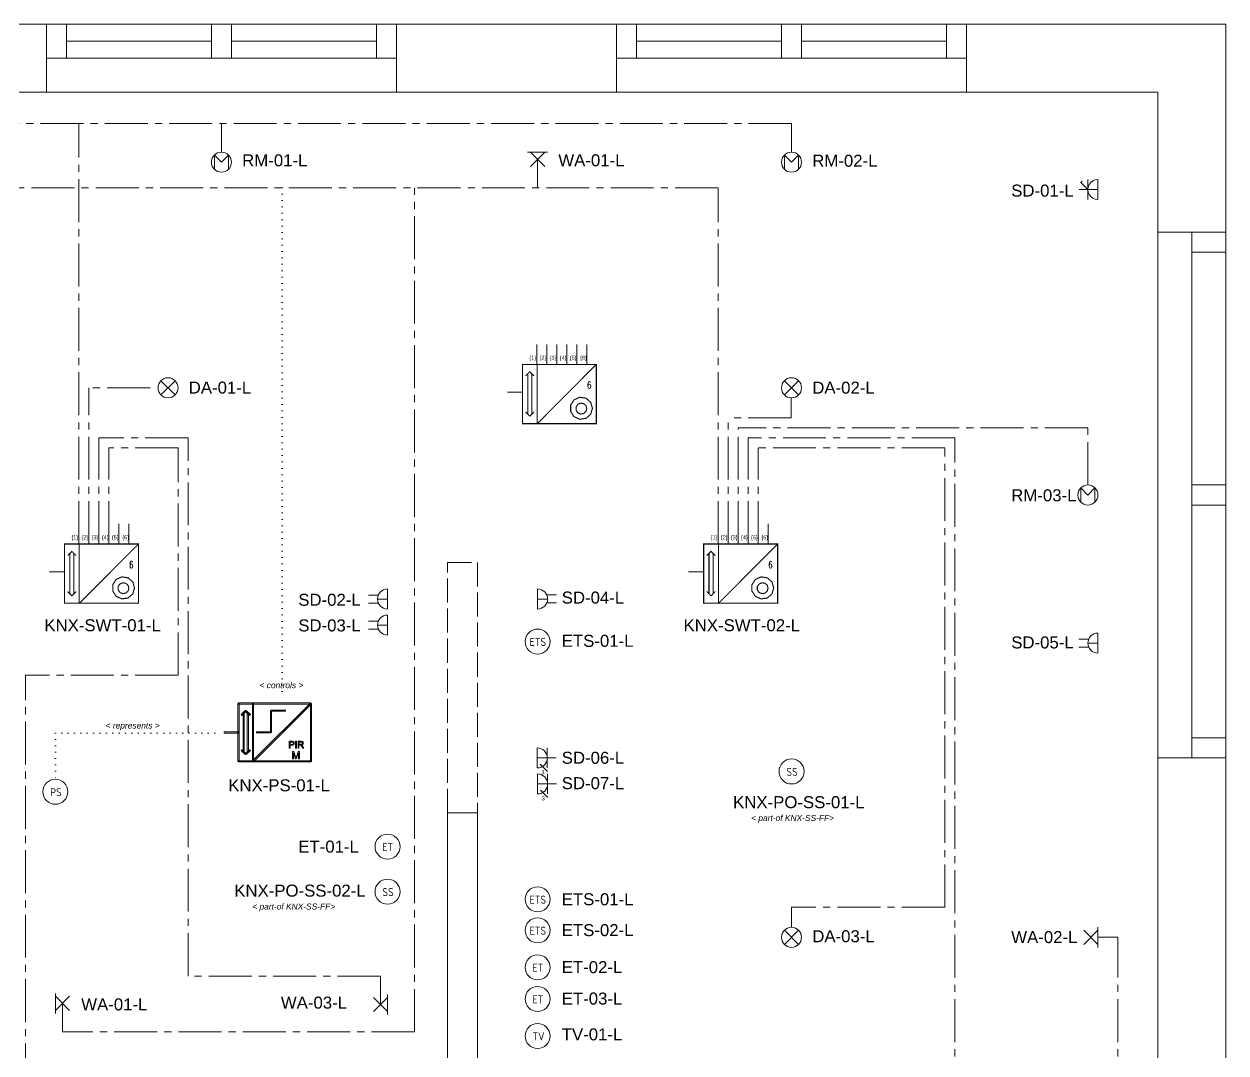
# Model space of a CAD drawing. Header units: millimetres. Extents: x 19292 to 35275, y 2102 to 26369.
# Drawn here: x 23326 to 29332, y 21229 to 26369 of the extents above; entities that cross this region are included whole.
import ezdxf
from ezdxf.enums import TextEntityAlignment as Align

# ---------------------------------------------------------------- set-up
doc = ezdxf.new("R2010")
doc.units = ezdxf.units.MM
doc.header["$LTSCALE"] = 10
for name, pattern in [('ACAD_ISO02W100', [15, 12, -3]), ('AI-Linetype-20', [32.166085, 21.44411, -3.573992, 3.573992, -3.573992]), ('DOT2', [3.175, 0, -3.175])]:
    doc.linetypes.add(name, pattern=pattern)
for name, color, linetype in [('00-FP01-Walls', 7, 'Continuous'), ('00-FP01-Walls_Internal', 7, 'Continuous'), ('00-FP01-Windows', 7, 'Continuous'), ('03-EG-L-Outlets_Schematic', 7, 'Continuous'), ('04-EG-L-Light_Schematic', 7, 'Continuous'), ('05-EG-L-Media_Schematic', 7, 'Continuous'), ('06-EG-L-Misc_Schematic', 7, 'Continuous'), ('08-EG-L-Smart_Schematic', 7, 'Continuous')]:
    doc.layers.add(name, color=color, linetype=linetype)
doc.styles.add('ISO Proportional', font='isocp.shx')
doc.styles.add('SN0', font='ROMANS', dxfattribs={"width": 0.002083})
doc.styles.get("Standard").update_dxf_attribs({"font": 'Arial.ttf'})

msp = doc.modelspace()

# ---------------------------------------------------------------- linework, layer by layer
at = {"layer": '00-FP01-Walls', "color": 7, "lineweight": 20}
for points in [[(20332.2, 26369), (23032.2, 26369), (27732.2, 26369), (29332.2, 26369), (29332.2, 18699), (29332.2, 16329), (27992.2, 16329), (19292.2, 16329), (19292.2, 26369)], [(20632.2, 16669), (28992.2, 16669), (28992.2, 18699), (28992.2, 26029), (27732.2, 26029), (23032.2, 26029), (22332.2, 26029), (19632.2, 26029), (19632.2, 23637), (19632.2, 16669)]]:
    msp.add_lwpolyline(points, close=True, dxfattribs=at)
at = {"layer": '00-FP01-Walls_Internal', "color": 7, "linetype": 'ACAD_ISO02W100', "lineweight": 20}
msp.add_lwpolyline([(25442.2, 22429), (25442.2, 23679), (25592.2, 23679), (25592.2, 22429)], dxfattribs=at)
at = {"layer": '00-FP01-Walls_Internal', "color": 7, "lineweight": 20}
msp.add_lwpolyline([(28992.2, 19969), (25592.2, 19969), (25592.2, 17659), (25442.2, 17659), (25442.2, 22429), (25592.2, 22429), (25592.2, 20119), (28992.2, 20119)], dxfattribs=at)
at = {"layer": '00-FP01-Windows', "color": 7, "lineweight": 20}
for p, q in [((23537.2, 26369), (23537.2, 26199)), ((24262.2, 26369), (24262.2, 26199)), ((24362.2, 26369), (24362.2, 26199)), ((25087.2, 26369), (25087.2, 26199)), ((26386.2, 26369), (26386.2, 26199)), ((27111.2, 26369), (27111.2, 26199)), ((27211.2, 26369), (27211.2, 26199)), ((27936.2, 26369), (27936.2, 26199)), ((23537.2, 26284), (24262.2, 26284)), ((24362.2, 26284), (25087.2, 26284)), ((26386.2, 26284), (27111.2, 26284)), ((27211.2, 26284), (27936.2, 26284)), ((23437.2, 26199), (25187.2, 26199)), ((26286.2, 26199), (28036.2, 26199)), ((29332.2, 24066.5), (29162.2, 24066.5)), ((29332.2, 23966.5), (29162.2, 23966.5)), ((28992.2, 22704), (29332.2, 22704))]:
    msp.add_line(p, q, dxfattribs=at)
at = {"layer": '00-FP01-Windows', "lineweight": 20}
for p, q in [((29332.2, 25329), (28992.2, 25329)), ((28992.2, 22704), (28992.2, 25329)), ((29162.2, 22704), (29162.2, 25329)), ((29332.2, 22704), (29332.2, 25329)), ((29332.2, 25229), (29162.2, 25229)), ((29332.2, 22804), (29162.2, 22804)), ((29332.2, 22704), (28992.2, 22704))]:
    msp.add_line(p, q, dxfattribs=at)
at = {"layer": '00-FP01-Windows', "color": 7, "lineweight": 20}
for points in [[(23437.2, 26029), (25187.2, 26029), (25187.2, 26369), (23437.2, 26369)], [(26286.2, 26029), (28036.2, 26029), (28036.2, 26369), (26286.2, 26369)]]:
    msp.add_lwpolyline(points, close=True, dxfattribs=at)
at = {"layer": '03-EG-L-Outlets_Schematic', "color": 7, "lineweight": 15}
for p, q in [((28642.5, 25492.8), (28642, 25592.8)), ((28692.5, 25493), (28692, 25593)), ((28692.2, 25543), (28598.3, 25542)), ((28606.9, 25577.8), (28614, 25584.9)), ((28642.2, 25542.5), (28606.9, 25577.8)), ((25142.2, 23447), (25142.2, 23547)), ((25892.2, 23547), (25892.2, 23447)), ((25096.2, 23516.5), (25047.8, 23516.5)), ((25092.2, 23497), (25142.2, 23497)), ((25942.2, 23497), (25892.2, 23497)), ((25938, 23517.2), (25986.7, 23517.2)), ((25096.5, 23476.9), (25047.8, 23476.9)), ((25938.3, 23477.6), (25986.7, 23477.6)), ((25096.2, 23386.5), (25047.8, 23386.5)), ((25092.2, 23367), (25142.2, 23367)), ((25142.2, 23317), (25142.2, 23417)), ((25096.5, 23346.9), (25047.8, 23346.9)), ((28692.2, 23227), (28692.2, 23327)), ((28646.2, 23296.5), (28597.8, 23296.5)), ((28646.5, 23256.9), (28597.8, 23256.9)), ((28642.2, 23277), (28692.2, 23277)), ((25890.7, 22753), (25890.7, 22653)), ((25940.7, 22753), (25940.7, 22653)), ((25890.7, 22703), (25984.7, 22703.5)), ((25904.7, 22672), (25941.8, 22634.9)), ((25892.2, 22623), (25892.2, 22523)), ((25942.2, 22623), (25942.2, 22523)), ((25892.2, 22573), (25986.2, 22573.6)), ((25906.2, 22542), (25943.3, 22504.9))]:
    msp.add_line(p, q, dxfattribs=at)
for centre, start, end in [((28692.2, 25543), 90.31776, 270.31776), ((25142.2, 23497), 90, 270), ((25892.2, 23497), 270, 90), ((25142.2, 23367), 90, 270), ((28692.2, 23277), 90, 270), ((25890.7, 22703), 270, 90), ((25892.2, 22573), 270, 90)]:
    msp.add_arc(centre, 50, start, end, dxfattribs=at)
at = {"layer": '04-EG-L-Light_Schematic', "color": 7, "lineweight": 15}
for p, q in [((25942.2, 25729), (25842.2, 25729)), ((25927.6, 25729), (25856.9, 25658.3)), ((25927.6, 25658.3), (25856.9, 25729)), ((24009.9, 24516.7), (24080.6, 24587.4)), ((24009.9, 24587.4), (24080.6, 24516.7)), ((27125.9, 24516.7), (27196.6, 24587.4)), ((27125.9, 24587.4), (27196.6, 24516.7)), ((27125.9, 21771.7), (27196.6, 21842.4)), ((27125.9, 21842.4), (27196.6, 21771.7)), ((28692.2, 21771.7), (28621.5, 21842.4)), ((28621.5, 21771.7), (28692.2, 21842.4)), ((28692.2, 21757), (28692.2, 21857)), ((23482.2, 21527), (23482.2, 21427)), ((23482.2, 21512.4), (23553, 21441.7)), ((23553, 21512.4), (23482.2, 21441.7)), ((25142.2, 21435.7), (25071.5, 21506.4)), ((25071.5, 21435.7), (25142.2, 21506.4)), ((25142.2, 21421), (25142.2, 21521))]:
    msp.add_line(p, q, dxfattribs=at)
for centre in [(24045.2, 24552), (27161.2, 24552), (27161.2, 21807)]:
    msp.add_circle(centre, 50, dxfattribs=at)
at = {"layer": '05-EG-L-Media_Schematic', "color": 7, "lineweight": 15}
for centre in [(25892.2, 23284.5), (25142.2, 22260), (25892.2, 21997), (25892.2, 21842), (25892.2, 21657), (25892.2, 21499), (25892.2, 21314)]:
    msp.add_circle(centre, 62.5, dxfattribs=at)
at = {"layer": '06-EG-L-Misc_Schematic', "color": 7, "lineweight": 15}
for p, q in [((24312.2, 25679), (24276.9, 25714.4)), ((24276.9, 25714.4), (24276.9, 25643.7)), ((24347.6, 25714.4), (24312.2, 25679)), ((24347.6, 25714.4), (24347.6, 25643.7)), ((27161.2, 25679), (27125.9, 25714.4)), ((27125.9, 25714.4), (27125.9, 25643.7)), ((27196.6, 25714.4), (27161.2, 25679)), ((27196.6, 25714.4), (27196.6, 25643.7)), ((28642.2, 24016.5), (28606.9, 24051.9)), ((28606.9, 24051.9), (28606.9, 23981.2)), ((28677.6, 24051.9), (28642.2, 24016.5)), ((28677.6, 24051.9), (28677.6, 23981.2))]:
    msp.add_line(p, q, dxfattribs=at)
for centre in [(24312.2, 25679), (27161.2, 25679), (28642.2, 24016.5)]:
    msp.add_circle(centre, 50, dxfattribs=at)
at = {"layer": '08-EG-L-Smart_Schematic', "color": 3, "linetype": 'AI-Linetype-20', "lineweight": 15}
for p, q in [((27161.2, 25871.7), (21463.2, 25871.7)), ((23599.5, 23771.7), (23599.5, 25871.7)), ((24312.2, 25729), (24312.2, 25871.7)), ((27161.2, 25729), (27161.2, 25871.7)), ((25892.2, 25551.1), (25892.2, 25693.7)), ((26793.8, 25551), (22887.7, 25551.1)), ((25277.2, 21334.4), (25277.3, 25551.1)), ((26793.8, 23771.7), (26793.8, 25551)), ((25887.9, 24669), (25887.9, 24769)), ((25937.9, 24669), (25937.9, 24769)), ((25987.9, 24669), (25987.9, 24769)), ((26037.9, 24669), (26037.9, 24769)), ((26087.9, 24669), (26087.9, 24769)), ((26137.9, 24669), (26137.9, 24769)), ((23649.5, 23771.7), (23649.5, 24552)), ((23955.9, 24552), (23649.5, 24552)), ((27159.7, 24402), (27159.7, 24502)), ((26843.8, 23771.7), (26843.8, 24402)), ((27159.7, 24402), (26843.8, 24402)), ((26893.8, 23771.7), (26893.8, 24352)), ((28642.2, 24352), (26893.8, 24352)), ((28642.2, 24066.5), (28642.2, 24352)), ((23699.5, 23771.7), (23699.5, 24302)), ((24146.2, 24302), (23699.5, 24302)), ((24146.2, 21613.7), (24146.2, 24302)), ((26943.8, 23771.7), (26943.8, 24302)), ((27976.7, 24302), (26943.8, 24302)), ((27976.7, 20319), (27976.7, 24302)), ((23749.5, 23771.7), (23749.5, 24252)), ((24096.2, 24252), (23749.5, 24252)), ((24096.2, 23116), (24096.2, 24252)), ((26993.8, 23771.7), (26993.8, 24252)), ((27926.7, 24252), (26993.8, 24252)), ((27926.7, 21957), (27926.7, 24252)), ((23799.5, 23771.7), (23799.5, 23871.7)), ((23849.5, 23771.7), (23849.5, 23871.7)), ((27043.8, 23771.7), (27043.8, 23871.7)), ((23332.2, 20097.3), (23332.2, 23116)), ((24096.2, 23116), (23332.2, 23116)), ((27161.2, 21857), (27161.2, 21957)), ((27926.7, 21957), (27161.2, 21957)), ((28792.2, 21807), (28692.2, 21807)), ((28792.2, 20319), (28792.2, 21807)), ((25106.9, 21613.7), (24146.2, 21613.7)), ((25106.9, 21471), (25106.9, 21613.7)), ((23517.6, 21334.4), (23517.6, 21477)), ((25277.2, 21334.4), (23517.6, 21334.4))]:
    msp.add_line(p, q, dxfattribs=at)
at = {"layer": '08-EG-L-Smart_Schematic', "color": 7, "linetype": 'DOT2', "lineweight": 15}
for points in [[(24614.9, 25551.1), (24614.9, 22974.9)], [(23482.2, 22827.6), (24326.4, 22827.6)], [(23482.2, 22827.6), (23482.2, 22596.5)]]:
    msp.add_lwpolyline(points, dxfattribs=at)
at = {"layer": '08-EG-L-Smart_Schematic', "color": 7, "linetype": 'Continuous', "lineweight": 15, "const_width": 5.48}
for points in [[(25816.3, 24669), (25889.9, 24669), (25889.9, 24373), (25816.3, 24373), (25816.3, 24669)], [(25853.1, 24632.2), (25831.9, 24611.1), (25853.1, 24632.2), (25874.2, 24611.1), (25853.1, 24632.2)], [(25889.9, 24669), (26185.8, 24669), (26185.8, 24373), (25889.9, 24373), (25889.9, 24669)], [(26185.8, 24669), (25890.6, 24373)], [(25842.9, 24622.1), (25842.9, 24420.8)], [(25863.2, 24622.1), (25863.2, 24420.8)], [(25740.3, 24529.7), (25815.5, 24529.7)], [(26166.3, 24449.7), (26157.5, 24479.8), (26133.8, 24500.3), (26102.8, 24504.8), (26074.3, 24491.8), (26057.4, 24465.5), (26057.3, 24434.2), (26074.2, 24407.8), (26102.7, 24394.8), (26133.7, 24399.2), (26157.4, 24419.7), (26166.3, 24449.7), (26166.3, 24449.7)], [(26138.1, 24448.2), (26133.7, 24463), (26122.1, 24473.1), (26106.8, 24475.4), (26092.8, 24469), (26084.4, 24456), (26084.4, 24440.5), (26092.7, 24427.5), (26106.7, 24421.1), (26122, 24423.3), (26133.7, 24433.4), (26138.1, 24448.2), (26138.1, 24448.2)], [(25853.1, 24409.9), (25831.9, 24431.8)], [(25874.2, 24431.8), (25853.1, 24409.9)], [(23527.9, 23771.7), (23601.5, 23771.7), (23601.5, 23475.7), (23527.9, 23475.7), (23527.9, 23771.7)], [(23564.7, 23734.9), (23543.5, 23713.8), (23564.7, 23734.9), (23585.8, 23713.8), (23564.7, 23734.9)], [(23554.5, 23724.7), (23554.5, 23523.5)], [(23574.8, 23724.7), (23574.8, 23523.5)], [(23601.5, 23771.7), (23897.5, 23771.7), (23897.5, 23475.7), (23601.5, 23475.7), (23601.5, 23771.7)], [(23897.5, 23771.7), (23602.3, 23475.7)], [(26722.2, 23771.7), (26795.8, 23771.7), (26795.8, 23475.7), (26722.2, 23475.7), (26722.2, 23771.7)], [(26759, 23734.9), (26737.9, 23713.8), (26759, 23734.9), (26780.1, 23713.8), (26759, 23734.9)], [(26748.8, 23724.7), (26748.8, 23523.5)], [(26769.2, 23724.7), (26769.2, 23523.5)], [(26795.8, 23771.7), (27091.8, 23771.7), (27091.8, 23475.7), (26795.8, 23475.7), (26795.8, 23771.7)], [(27091.8, 23771.7), (26796.6, 23475.7)], [(23451.9, 23632.3), (23527.1, 23632.3)], [(23877.9, 23552.4), (23869.1, 23582.5), (23845.4, 23603), (23814.4, 23607.5), (23785.9, 23594.5), (23769, 23568.2), (23768.9, 23536.9), (23785.8, 23510.5), (23814.3, 23497.5), (23845.3, 23501.9), (23869, 23522.4), (23877.9, 23552.4), (23877.9, 23552.4)], [(26646.2, 23632.3), (26721.4, 23632.3)], [(27072.2, 23552.4), (27063.4, 23582.5), (27039.8, 23603), (27008.8, 23607.5), (26980.3, 23594.5), (26963.3, 23568.2), (26963.3, 23536.9), (26980.2, 23510.5), (27008.6, 23497.5), (27039.7, 23501.9), (27063.4, 23522.4), (27072.2, 23552.4), (27072.2, 23552.4)], [(23849.7, 23550.9), (23845.4, 23565.7), (23833.7, 23575.8), (23818.4, 23578), (23804.4, 23571.6), (23796, 23558.7), (23796, 23543.2), (23804.3, 23530.2), (23818.4, 23523.8), (23833.6, 23526), (23845.3, 23536.1), (23849.7, 23550.9), (23849.7, 23550.9)], [(27044, 23550.9), (27039.7, 23565.7), (27028, 23575.8), (27012.8, 23578), (26998.7, 23571.6), (26990.3, 23558.7), (26990.3, 23543.2), (26998.6, 23530.2), (27012.7, 23523.8), (27028, 23526), (27039.7, 23536.1), (27044, 23550.9), (27044, 23550.9)], [(23564.7, 23512.5), (23543.5, 23534.5)], [(23585.8, 23534.5), (23564.7, 23512.5)], [(26759, 23512.5), (26737.9, 23534.5)], [(26780.1, 23534.5), (26759, 23512.5)]]:
    msp.add_lwpolyline(points, dxfattribs=at)
at = {"layer": '08-EG-L-Smart_Schematic', "color": 7, "lineweight": 15}
for centre in [(27161.2, 22635.5), (23482.2, 22534), (25142.2, 22035)]:
    msp.add_circle(centre, 62.5, dxfattribs=at)
at = {"layer": '08-EG-L-Smart_Schematic', "color": 7, "linetype": 'Continuous', "lineweight": 15}
for points, knots in [([(24400.2, 22685.6), (24400.2, 22685.6), (24394.8, 22685.6), (24394.8, 22685.6), (24394.8, 22685.6), (24394.8, 22685.6), (24394.8, 22974.9), (24394.8, 22974.9), (24394.8, 22974.9), (24394.8, 22974.9), (24400.2, 22974.9), (24400.2, 22974.9), (24400.2, 22974.9), (24400.2, 22974.9), (24400.2, 22685.6), (24400.2, 22685.6)], [0, 0, 0, 0, 0.2, 0.2, 0.2, 0.2, 0.4, 0.4, 0.4, 0.4, 0.6, 0.6, 0.6, 0.6, 1, 1, 1, 1]), ([(24397.5, 22972.2), (24397.5, 22972.2), (24397.5, 22977.6), (24397.5, 22977.6), (24397.5, 22977.6), (24397.5, 22977.6), (24470.2, 22977.6), (24470.2, 22977.6), (24470.2, 22977.6), (24470.2, 22977.6), (24470.2, 22972.2), (24470.2, 22972.2), (24470.2, 22972.2), (24470.2, 22972.2), (24397.5, 22972.2), (24397.5, 22972.2)], [0, 0, 0, 0, 0.2, 0.2, 0.2, 0.2, 0.4, 0.4, 0.4, 0.4, 0.6, 0.6, 0.6, 0.6, 1, 1, 1, 1]), ([(24472.9, 22685.6), (24472.9, 22685.6), (24467.5, 22685.6), (24467.5, 22685.6), (24467.5, 22685.6), (24467.5, 22685.6), (24467.5, 22974.9), (24467.5, 22974.9), (24467.5, 22974.9), (24467.5, 22974.9), (24472.9, 22974.9), (24472.9, 22974.9), (24472.9, 22974.9), (24472.9, 22974.9), (24472.9, 22685.6), (24472.9, 22685.6)], [0, 0, 0, 0, 0.2, 0.2, 0.2, 0.2, 0.4, 0.4, 0.4, 0.4, 0.6, 0.6, 0.6, 0.6, 1, 1, 1, 1]), ([(24467.5, 22974.9), (24467.5, 22974.9), (24472.9, 22974.9), (24472.9, 22974.9), (24472.9, 22974.9), (24472.9, 22974.9), (24472.9, 22685.6), (24472.9, 22685.6), (24472.9, 22685.6), (24472.9, 22685.6), (24467.5, 22685.6), (24467.5, 22685.6), (24467.5, 22685.6), (24467.5, 22685.6), (24467.5, 22974.9), (24467.5, 22974.9)], [0, 0, 0, 0, 0.2, 0.2, 0.2, 0.2, 0.4, 0.4, 0.4, 0.4, 0.6, 0.6, 0.6, 0.6, 1, 1, 1, 1]), ([(24756.8, 22976), (24756.8, 22976), (24760.6, 22972.3), (24760.6, 22972.3), (24760.6, 22972.3), (24760.6, 22972.3), (24473.6, 22686), (24473.6, 22686), (24473.6, 22686), (24473.6, 22686), (24469.9, 22689.8), (24469.9, 22689.8), (24469.9, 22689.8), (24469.9, 22689.8), (24756.8, 22976), (24756.8, 22976)], [0, 0, 0, 0, 0.2, 0.2, 0.2, 0.2, 0.4, 0.4, 0.4, 0.4, 0.6, 0.6, 0.6, 0.6, 1, 1, 1, 1]), ([(24470.2, 22972.2), (24470.2, 22972.2), (24470.2, 22977.6), (24470.2, 22977.6), (24470.2, 22977.6), (24470.2, 22977.6), (24759.5, 22977.6), (24759.5, 22977.6), (24759.5, 22977.6), (24759.5, 22977.6), (24759.5, 22972.2), (24759.5, 22972.2), (24759.5, 22972.2), (24759.5, 22972.2), (24470.2, 22972.2), (24470.2, 22972.2)], [0, 0, 0, 0, 0.2, 0.2, 0.2, 0.2, 0.4, 0.4, 0.4, 0.4, 0.6, 0.6, 0.6, 0.6, 1, 1, 1, 1]), ([(24756.8, 22974.9), (24756.8, 22974.9), (24762.2, 22974.9), (24762.2, 22974.9), (24762.2, 22974.9), (24762.2, 22974.9), (24762.2, 22685.6), (24762.2, 22685.6), (24762.2, 22685.6), (24762.2, 22685.6), (24756.8, 22685.6), (24756.8, 22685.6), (24756.8, 22685.6), (24756.8, 22685.6), (24756.8, 22974.9), (24756.8, 22974.9)], [0, 0, 0, 0, 0.2, 0.2, 0.2, 0.2, 0.4, 0.4, 0.4, 0.4, 0.6, 0.6, 0.6, 0.6, 1, 1, 1, 1]), ([(24414.8, 22915.7), (24414.8, 22915.7), (24410.9, 22919.4), (24410.9, 22919.4), (24410.9, 22919.4), (24410.9, 22919.4), (24431.6, 22940.8), (24431.6, 22940.8), (24431.6, 22940.8), (24431.6, 22940.8), (24435.4, 22937.1), (24435.4, 22937.1), (24435.4, 22937.1), (24435.4, 22937.1), (24414.8, 22915.7), (24414.8, 22915.7)], [0, 0, 0, 0, 0.2, 0.2, 0.2, 0.2, 0.4, 0.4, 0.4, 0.4, 0.6, 0.6, 0.6, 0.6, 1, 1, 1, 1]), ([(24431.6, 22940.1), (24431.6, 22940.1), (24435.4, 22936.3), (24435.4, 22936.3), (24435.4, 22936.3), (24435.4, 22936.3), (24414.7, 22915.6), (24414.7, 22915.6), (24414.7, 22915.6), (24414.7, 22915.6), (24410.9, 22919.4), (24410.9, 22919.4), (24410.9, 22919.4), (24410.9, 22919.4), (24431.6, 22940.1), (24431.6, 22940.1)], [0, 0, 0, 0, 0.2, 0.2, 0.2, 0.2, 0.4, 0.4, 0.4, 0.4, 0.6, 0.6, 0.6, 0.6, 1, 1, 1, 1]), ([(24420.9, 22928.2), (24420.9, 22928.2), (24426.2, 22928.2), (24426.2, 22928.2), (24426.2, 22928.2), (24426.2, 22928.2), (24426.2, 22731.6), (24426.2, 22731.6), (24426.2, 22731.6), (24426.2, 22731.6), (24420.9, 22731.6), (24420.9, 22731.6), (24420.9, 22731.6), (24420.9, 22731.6), (24420.9, 22928.2), (24420.9, 22928.2)], [0, 0, 0, 0, 0.2, 0.2, 0.2, 0.2, 0.4, 0.4, 0.4, 0.4, 0.6, 0.6, 0.6, 0.6, 1, 1, 1, 1]), ([(24431.6, 22937.1), (24431.6, 22937.1), (24435.4, 22940.8), (24435.4, 22940.8), (24435.4, 22940.8), (24435.4, 22940.8), (24456.8, 22919.4), (24456.8, 22919.4), (24456.8, 22919.4), (24456.8, 22919.4), (24453, 22915.6), (24453, 22915.6), (24453, 22915.6), (24453, 22915.6), (24431.6, 22937.1), (24431.6, 22937.1)], [0, 0, 0, 0, 0.2, 0.2, 0.2, 0.2, 0.4, 0.4, 0.4, 0.4, 0.6, 0.6, 0.6, 0.6, 1, 1, 1, 1]), ([(24456.8, 22919.4), (24456.8, 22919.4), (24453.1, 22915.6), (24453.1, 22915.6), (24453.1, 22915.6), (24453.1, 22915.6), (24431.6, 22936.3), (24431.6, 22936.3), (24431.6, 22936.3), (24431.6, 22936.3), (24435.4, 22940.1), (24435.4, 22940.1), (24435.4, 22940.1), (24435.4, 22940.1), (24456.8, 22919.4), (24456.8, 22919.4)], [0, 0, 0, 0, 0.2, 0.2, 0.2, 0.2, 0.4, 0.4, 0.4, 0.4, 0.6, 0.6, 0.6, 0.6, 1, 1, 1, 1]), ([(24441.5, 22928.2), (24441.5, 22928.2), (24446.9, 22928.2), (24446.9, 22928.2), (24446.9, 22928.2), (24446.9, 22928.2), (24446.9, 22731.6), (24446.9, 22731.6), (24446.9, 22731.6), (24446.9, 22731.6), (24441.5, 22731.6), (24441.5, 22731.6), (24441.5, 22731.6), (24441.5, 22731.6), (24441.5, 22928.2), (24441.5, 22928.2)], [0, 0, 0, 0, 0.2, 0.2, 0.2, 0.2, 0.4, 0.4, 0.4, 0.4, 0.6, 0.6, 0.6, 0.6, 1, 1, 1, 1]), ([(24562.4, 22831), (24562.4, 22831), (24557.1, 22831), (24557.1, 22831), (24557.1, 22831), (24557.1, 22831), (24557.1, 22938.9), (24557.1, 22938.9), (24557.1, 22938.9), (24557.1, 22938.9), (24562.4, 22938.9), (24562.4, 22938.9), (24562.4, 22938.9), (24562.4, 22938.9), (24562.4, 22831), (24562.4, 22831)], [0, 0, 0, 0, 0.2, 0.2, 0.2, 0.2, 0.4, 0.4, 0.4, 0.4, 0.6, 0.6, 0.6, 0.6, 1, 1, 1, 1]), ([(24559.8, 22936.3), (24559.8, 22936.3), (24559.8, 22941.6), (24559.8, 22941.6), (24559.8, 22941.6), (24559.8, 22941.6), (24632.5, 22941.6), (24632.5, 22941.6), (24632.5, 22941.6), (24632.5, 22941.6), (24632.5, 22936.3), (24632.5, 22936.3), (24632.5, 22936.3), (24632.5, 22936.3), (24559.8, 22936.3), (24559.8, 22936.3)], [0, 0, 0, 0, 0.2, 0.2, 0.2, 0.2, 0.4, 0.4, 0.4, 0.4, 0.6, 0.6, 0.6, 0.6, 1, 1, 1, 1]), ([(24326.4, 22827.6), (24326.4, 22827.6), (24326.4, 22833), (24326.4, 22833), (24326.4, 22833), (24326.4, 22833), (24398.3, 22833), (24398.3, 22833), (24398.3, 22833), (24398.3, 22833), (24398.3, 22827.6), (24398.3, 22827.6), (24398.3, 22827.6), (24398.3, 22827.6), (24326.4, 22827.6), (24326.4, 22827.6)], [0, 0, 0, 0, 0.2, 0.2, 0.2, 0.2, 0.4, 0.4, 0.4, 0.4, 0.6, 0.6, 0.6, 0.6, 1, 1, 1, 1]), ([(24487.8, 22828.4), (24487.8, 22828.4), (24487.8, 22833.7), (24487.8, 22833.7), (24487.8, 22833.7), (24487.8, 22833.7), (24559.8, 22833.7), (24559.8, 22833.7), (24559.8, 22833.7), (24559.8, 22833.7), (24559.8, 22828.4), (24559.8, 22828.4), (24559.8, 22828.4), (24559.8, 22828.4), (24487.8, 22828.4), (24487.8, 22828.4)], [0, 0, 0, 0, 0.2, 0.2, 0.2, 0.2, 0.4, 0.4, 0.4, 0.4, 0.6, 0.6, 0.6, 0.6, 1, 1, 1, 1]), ([(24650.7, 22752.6), (24650.7, 22752.6), (24650.7, 22786.1), (24650.7, 22786.1), (24650.7, 22786.1), (24650.7, 22786.1), (24663.3, 22786.1), (24663.3, 22786.1), (24663.3, 22786.1), (24665.5, 22786.1), (24667.2, 22786), (24668.4, 22785.8), (24668.4, 22785.8), (24670, 22785.5), (24671.4, 22785), (24672.5, 22784.2), (24672.5, 22784.2), (24673.6, 22783.4), (24674.5, 22782.3), (24675.2, 22781), (24675.2, 22781), (24675.9, 22779.6), (24676.2, 22778.1), (24676.2, 22776.4), (24676.2, 22776.4), (24676.2, 22773.6), (24675.3, 22771.1), (24673.5, 22769.2), (24673.5, 22769.2), (24671.7, 22767.2), (24668.4, 22766.2), (24663.7, 22766.2), (24663.7, 22766.2), (24663.7, 22766.2), (24655.1, 22766.2), (24655.1, 22766.2), (24655.1, 22766.2), (24655.1, 22766.2), (24655.1, 22752.6), (24655.1, 22752.6), (24655.1, 22752.6), (24655.1, 22752.6), (24650.7, 22752.6), (24650.7, 22752.6)], [0, 0, 0, 0, 0.083333, 0.083333, 0.083333, 0.083333, 0.166667, 0.166667, 0.166667, 0.166667, 0.25, 0.25, 0.25, 0.25, 0.333333, 0.333333, 0.333333, 0.333333, 0.416667, 0.416667, 0.416667, 0.416667, 0.5, 0.5, 0.5, 0.5, 0.583333, 0.583333, 0.583333, 0.583333, 0.666667, 0.666667, 0.666667, 0.666667, 0.75, 0.75, 0.75, 0.75, 0.833333, 0.833333, 0.833333, 0.833333, 1, 1, 1, 1]), ([(24655.1, 22770.2), (24655.1, 22770.2), (24663.8, 22770.2), (24663.8, 22770.2), (24663.8, 22770.2), (24666.6, 22770.2), (24668.7, 22770.7), (24669.9, 22771.8), (24669.9, 22771.8), (24671.1, 22772.8), (24671.7, 22774.3), (24671.7, 22776.3), (24671.7, 22776.3), (24671.7, 22777.7), (24671.3, 22778.9), (24670.6, 22779.9), (24670.6, 22779.9), (24669.9, 22780.9), (24669, 22781.5), (24667.8, 22781.8), (24667.8, 22781.8), (24667.1, 22782), (24665.7, 22782.1), (24663.7, 22782.1), (24663.7, 22782.1), (24663.7, 22782.1), (24655.1, 22782.1), (24655.1, 22782.1), (24655.1, 22782.1), (24655.1, 22782.1), (24655.1, 22770.2), (24655.1, 22770.2)], [0, 0, 0, 0, 0.111111, 0.111111, 0.111111, 0.111111, 0.222222, 0.222222, 0.222222, 0.222222, 0.333333, 0.333333, 0.333333, 0.333333, 0.444444, 0.444444, 0.444444, 0.444444, 0.555556, 0.555556, 0.555556, 0.555556, 0.666667, 0.666667, 0.666667, 0.666667, 0.777778, 0.777778, 0.777778, 0.777778, 1, 1, 1, 1]), ([(24682.6, 22752.6), (24682.6, 22752.6), (24682.6, 22786.1), (24682.6, 22786.1), (24682.6, 22786.1), (24682.6, 22786.1), (24687.1, 22786.1), (24687.1, 22786.1), (24687.1, 22786.1), (24687.1, 22786.1), (24687.1, 22752.6), (24687.1, 22752.6), (24687.1, 22752.6), (24687.1, 22752.6), (24682.6, 22752.6), (24682.6, 22752.6)], [0, 0, 0, 0, 0.2, 0.2, 0.2, 0.2, 0.4, 0.4, 0.4, 0.4, 0.6, 0.6, 0.6, 0.6, 1, 1, 1, 1]), ([(24694.9, 22752.6), (24694.9, 22752.6), (24694.9, 22786.1), (24694.9, 22786.1), (24694.9, 22786.1), (24694.9, 22786.1), (24709.8, 22786.1), (24709.8, 22786.1), (24709.8, 22786.1), (24712.8, 22786.1), (24715, 22785.8), (24716.6, 22785.2), (24716.6, 22785.2), (24718.1, 22784.6), (24719.4, 22783.5), (24720.3, 22782), (24720.3, 22782), (24721.2, 22780.5), (24721.7, 22778.8), (24721.7, 22776.9), (24721.7, 22776.9), (24721.7, 22774.6), (24720.9, 22772.6), (24719.4, 22770.9), (24719.4, 22770.9), (24717.9, 22769.3), (24715.5, 22768.3), (24712.3, 22767.8), (24712.3, 22767.8), (24713.4, 22767.3), (24714.3, 22766.7), (24714.9, 22766.2), (24714.9, 22766.2), (24716.2, 22765), (24717.5, 22763.5), (24718.6, 22761.7), (24718.6, 22761.7), (24718.6, 22761.7), (24724.4, 22752.6), (24724.4, 22752.6), (24724.4, 22752.6), (24724.4, 22752.6), (24718.9, 22752.6), (24718.9, 22752.6), (24718.9, 22752.6), (24718.9, 22752.6), (24714.4, 22759.6), (24714.4, 22759.6), (24714.4, 22759.6), (24713.1, 22761.6), (24712.1, 22763.1), (24711.2, 22764.2), (24711.2, 22764.2), (24710.4, 22765.2), (24709.7, 22766), (24709, 22766.4), (24709, 22766.4), (24708.3, 22766.8), (24707.7, 22767.1), (24707, 22767.3), (24707, 22767.3), (24706.5, 22767.4), (24705.7, 22767.5), (24704.5, 22767.5), (24704.5, 22767.5), (24704.5, 22767.5), (24699.4, 22767.5), (24699.4, 22767.5), (24699.4, 22767.5), (24699.4, 22767.5), (24699.4, 22752.6), (24699.4, 22752.6), (24699.4, 22752.6), (24699.4, 22752.6), (24694.9, 22752.6), (24694.9, 22752.6)], [0, 0, 0, 0, 0.05, 0.05, 0.05, 0.05, 0.1, 0.1, 0.1, 0.1, 0.15, 0.15, 0.15, 0.15, 0.2, 0.2, 0.2, 0.2, 0.25, 0.25, 0.25, 0.25, 0.3, 0.3, 0.3, 0.3, 0.35, 0.35, 0.35, 0.35, 0.4, 0.4, 0.4, 0.4, 0.45, 0.45, 0.45, 0.45, 0.5, 0.5, 0.5, 0.5, 0.55, 0.55, 0.55, 0.55, 0.6, 0.6, 0.6, 0.6, 0.65, 0.65, 0.65, 0.65, 0.7, 0.7, 0.7, 0.7, 0.75, 0.75, 0.75, 0.75, 0.8, 0.8, 0.8, 0.8, 0.85, 0.85, 0.85, 0.85, 0.9, 0.9, 0.9, 0.9, 1, 1, 1, 1]), ([(24699.4, 22771.3), (24699.4, 22771.3), (24708.9, 22771.3), (24708.9, 22771.3), (24708.9, 22771.3), (24710.9, 22771.3), (24712.5, 22771.5), (24713.6, 22771.9), (24713.6, 22771.9), (24714.8, 22772.4), (24715.7, 22773), (24716.2, 22773.9), (24716.2, 22773.9), (24716.8, 22774.9), (24717.1, 22775.9), (24717.1, 22776.9), (24717.1, 22776.9), (24717.1, 22778.5), (24716.6, 22779.8), (24715.4, 22780.8), (24715.4, 22780.8), (24714.3, 22781.9), (24712.4, 22782.4), (24710, 22782.4), (24710, 22782.4), (24710, 22782.4), (24699.4, 22782.4), (24699.4, 22782.4), (24699.4, 22782.4), (24699.4, 22782.4), (24699.4, 22771.3), (24699.4, 22771.3)], [0, 0, 0, 0, 0.111111, 0.111111, 0.111111, 0.111111, 0.222222, 0.222222, 0.222222, 0.222222, 0.333333, 0.333333, 0.333333, 0.333333, 0.444444, 0.444444, 0.444444, 0.444444, 0.555556, 0.555556, 0.555556, 0.555556, 0.666667, 0.666667, 0.666667, 0.666667, 0.777778, 0.777778, 0.777778, 0.777778, 1, 1, 1, 1]), ([(24435.4, 22723.5), (24435.4, 22723.5), (24431.6, 22719.7), (24431.6, 22719.7), (24431.6, 22719.7), (24431.6, 22719.7), (24410.9, 22740.4), (24410.9, 22740.4), (24410.9, 22740.4), (24410.9, 22740.4), (24414.7, 22744.2), (24414.7, 22744.2), (24414.7, 22744.2), (24414.7, 22744.2), (24435.4, 22723.5), (24435.4, 22723.5)], [0, 0, 0, 0, 0.2, 0.2, 0.2, 0.2, 0.4, 0.4, 0.4, 0.4, 0.6, 0.6, 0.6, 0.6, 1, 1, 1, 1]), ([(24453.1, 22744.2), (24453.1, 22744.2), (24456.8, 22740.3), (24456.8, 22740.3), (24456.8, 22740.3), (24456.8, 22740.3), (24435.4, 22719.7), (24435.4, 22719.7), (24435.4, 22719.7), (24435.4, 22719.7), (24431.6, 22723.5), (24431.6, 22723.5), (24431.6, 22723.5), (24431.6, 22723.5), (24453.1, 22744.2), (24453.1, 22744.2)], [0, 0, 0, 0, 0.2, 0.2, 0.2, 0.2, 0.4, 0.4, 0.4, 0.4, 0.6, 0.6, 0.6, 0.6, 1, 1, 1, 1]), ([(24666.9, 22698.1), (24666.9, 22698.1), (24666.9, 22734.6), (24666.9, 22734.6), (24666.9, 22734.6), (24666.9, 22734.6), (24674.2, 22734.6), (24674.2, 22734.6), (24674.2, 22734.6), (24674.2, 22734.6), (24682.8, 22708.8), (24682.8, 22708.8), (24682.8, 22708.8), (24683.6, 22706.4), (24684.2, 22704.6), (24684.5, 22703.4), (24684.5, 22703.4), (24684.9, 22704.7), (24685.6, 22706.7), (24686.5, 22709.2), (24686.5, 22709.2), (24686.5, 22709.2), (24695.2, 22734.6), (24695.2, 22734.6), (24695.2, 22734.6), (24695.2, 22734.6), (24701.7, 22734.6), (24701.7, 22734.6), (24701.7, 22734.6), (24701.7, 22734.6), (24701.7, 22698.1), (24701.7, 22698.1), (24701.7, 22698.1), (24701.7, 22698.1), (24697.1, 22698.1), (24697.1, 22698.1), (24697.1, 22698.1), (24697.1, 22698.1), (24697.1, 22728.6), (24697.1, 22728.6), (24697.1, 22728.6), (24697.1, 22728.6), (24686.4, 22698.1), (24686.4, 22698.1), (24686.4, 22698.1), (24686.4, 22698.1), (24682.1, 22698.1), (24682.1, 22698.1), (24682.1, 22698.1), (24682.1, 22698.1), (24671.6, 22729.2), (24671.6, 22729.2), (24671.6, 22729.2), (24671.6, 22729.2), (24671.6, 22698.1), (24671.6, 22698.1), (24671.6, 22698.1), (24671.6, 22698.1), (24666.9, 22698.1), (24666.9, 22698.1)], [0, 0, 0, 0, 0.0625, 0.0625, 0.0625, 0.0625, 0.125, 0.125, 0.125, 0.125, 0.1875, 0.1875, 0.1875, 0.1875, 0.25, 0.25, 0.25, 0.25, 0.3125, 0.3125, 0.3125, 0.3125, 0.375, 0.375, 0.375, 0.375, 0.4375, 0.4375, 0.4375, 0.4375, 0.5, 0.5, 0.5, 0.5, 0.5625, 0.5625, 0.5625, 0.5625, 0.625, 0.625, 0.625, 0.625, 0.6875, 0.6875, 0.6875, 0.6875, 0.75, 0.75, 0.75, 0.75, 0.8125, 0.8125, 0.8125, 0.8125, 0.875, 0.875, 0.875, 0.875, 1, 1, 1, 1]), ([(24470.2, 22688.3), (24470.2, 22688.3), (24470.2, 22683), (24470.2, 22683), (24470.2, 22683), (24470.2, 22683), (24397.5, 22683), (24397.5, 22683), (24397.5, 22683), (24397.5, 22683), (24397.5, 22688.3), (24397.5, 22688.3), (24397.5, 22688.3), (24397.5, 22688.3), (24470.2, 22688.3), (24470.2, 22688.3)], [0, 0, 0, 0, 0.2, 0.2, 0.2, 0.2, 0.4, 0.4, 0.4, 0.4, 0.6, 0.6, 0.6, 0.6, 1, 1, 1, 1]), ([(24759.5, 22688.3), (24759.5, 22688.3), (24759.5, 22683), (24759.5, 22683), (24759.5, 22683), (24759.5, 22683), (24470.2, 22683), (24470.2, 22683), (24470.2, 22683), (24470.2, 22683), (24470.2, 22688.3), (24470.2, 22688.3), (24470.2, 22688.3), (24470.2, 22688.3), (24759.5, 22688.3), (24759.5, 22688.3)], [0, 0, 0, 0, 0.2, 0.2, 0.2, 0.2, 0.4, 0.4, 0.4, 0.4, 0.6, 0.6, 0.6, 0.6, 1, 1, 1, 1])]:
    msp.add_open_spline(points, degree=3, knots=knots, dxfattribs=at)

# ---------------------------------------------------------------- texts
at = {"layer": '03-EG-L-Outlets_Schematic', "color": 7, "lineweight": 15, "attachment_point": 1}
for s, width, insert, char_height in [('SD-01-L', 350, (28259.2, 25567.1), 60), ('SD-02-L', 319, (24696.2, 23523.1), 60), ('SD-04-L', 466, (26012.8, 23534.1), 60), ('SD-03-L', 320, (24696.2, 23395.1), 60), ('SD-05-L', 466, (28259.2, 23310.1), 60), ('SD-06-L', 466, (26012.8, 22734), 60), ('3', 25, (25911.2, 22641.4), 20), ('SD-07-L', 466, (26012.8, 22607.1), 60), ('3', 25, (25912.7, 22511.4), 20)]:
    msp.add_mtext_dynamic_manual_height_columns(s, width=width, gutter_width=12.5, heights=[0], dxfattribs=dict(at, insert=insert, char_height=char_height))
at = {"layer": '04-EG-L-Light_Schematic', "color": 7, "lineweight": 15, "char_height": 60, "attachment_point": 1}
for s, insert in [('\\pxql;WA-01-L', (25995.8, 25718.6)), ('DA-01-L', (24148.8, 24583.3)), ('DA-02-L', (27264.8, 24582.7)), ('DA-03-L', (27264.8, 21842.4)), ('WA-02-L', (28259.2, 21838.3)), ('WA-03-L', (24609.2, 21510.8)), ('WA-01-L', (23611.5, 21501.9))]:
    msp.add_mtext_dynamic_manual_height_columns(s, width=466, gutter_width=12.5, heights=[0], dxfattribs=dict(at, insert=insert))
at = {"layer": '05-EG-L-Media_Schematic', "color": 7, "lineweight": 15, "char_height": 60, "attachment_point": 1}
for s, width, insert in [('ETS-01-L', 466, (26012.8, 23318.1)), ('ET-01-L', 320, (24696.2, 22290.1)), ('ETS-01-L', 466, (26012.8, 22027.1)), ('ETS-02-L', 466, (26012.8, 21873.1)), ('ET-02-L', 320, (26012.8, 21688.3)), ('ET-03-L', 320, (26012.8, 21531.3)), ('TV-01-L', 320, (26012.8, 21352.3))]:
    msp.add_mtext_dynamic_manual_height_columns(s, width=width, gutter_width=12.5, heights=[0], dxfattribs=dict(at, insert=insert))
at = {"layer": '05-EG-L-Media_Schematic', "color": 7, "lineweight": 15, "char_height": 40, "attachment_point": 1, "style": 'ISO Proportional'}
for s, insert in [('ETS', (25852.2, 23302.5)), ('ET', (25116.2, 22278)), ('ETS', (25852.2, 22015)), ('ETS', (25852.2, 21860)), ('ET', (25866.2, 21675)), ('ET', (25866.2, 21517)), ('TV', (25866.2, 21332))]:
    msp.add_mtext_dynamic_manual_height_columns(s, width=57, gutter_width=12.5, heights=[0], dxfattribs=dict(at, insert=insert))
at = {"layer": '06-EG-L-Misc_Schematic', "color": 7, "lineweight": 15, "char_height": 60, "attachment_point": 1}
for s, width, insert in [('RM-01-L', 466, (24415.8, 25718.3)), ('RM-02-L', 466, (27264.8, 25716.3)), ('RM-03-L', 391, (28259.2, 24045))]:
    msp.add_mtext_dynamic_manual_height_columns(s, width=width, gutter_width=12.5, heights=[0], dxfattribs=dict(at, insert=insert))
at = {"layer": '08-EG-L-Smart_Schematic', "color": 7, "linetype": 'Continuous', "lineweight": 15, "style": 'SN0', "width": 0.758019}
for p, p2 in [((26139.6, 24548.8), (26160.8, 24548.8)), ((23851.3, 23651.5), (23872.4, 23651.5)), ((27045.6, 23651.5), (27066.7, 23651.5))]:
    msp.add_text('6', height=34.5, dxfattribs=at).set_placement(p, p2, align=Align.FIT)
at = {"layer": '08-EG-L-Smart_Schematic', "color": 7, "lineweight": 15, "attachment_point": 1}
for s, width, heights, insert, char_height in [('\\{1\\}', 36, [0], (25850.8, 24712.3), 20), ('\\{2\\}', 36, [0], (25901.8, 24712.3), 20), ('\\{3\\}', 36, [0], (25951.8, 24712.3), 20), ('\\{4\\}', 36, [0], (26002.8, 24712.3), 20), ('\\{5\\}', 36, [0], (26052.8, 24712.3), 20), ('\\{6\\}', 36, [0], (26104.5, 24712.3), 20), ('\\{1\\}', 36, [0], (23562.4, 23815), 20), ('\\{2\\}', 36, [0], (23613.4, 23815), 20), ('\\{3\\}', 36, [0], (23663.4, 23815), 20), ('\\{4\\}', 36, [0], (23714.4, 23815), 20), ('\\{5\\}', 36, [0], (23764.4, 23815), 20), ('\\{6\\}', 36, [0], (23816.1, 23815), 20), ('\\{1\\}', 36, [0], (26756.7, 23815), 20), ('\\{2\\}', 36, [0], (26807.7, 23815), 20), ('\\{3\\}', 36, [0], (26857.7, 23815), 20), ('\\{4\\}', 36, [0], (26908.7, 23815), 20), ('\\{5\\}', 36, [0], (26958.7, 23815), 20), ('\\{6\\}', 36, [0], (27010.5, 23815), 20), ('KNX-SWT-01-L', 597, [62], (23427.2, 23395.9), 60), ('KNX-SWT-02-L', 597, [62], (26621.6, 23395.9), 60), ('\\pxi-3,l4,t4;{\\fArial|b0|i1|c0|p34;< controls >}', 466, [0], (24472.4, 23081.6), 30), ('\\pxi-3,l4,t4;{\\fArial|b0|i1|c0|p34;< represents >}', 329, [0], (23703.2, 22880), 30), ('KNX-PS-01-L', 508, [0], (24346.2, 22596.3), 60), ('KNX-PO-SS-01-L', 435, [0], (26869.2, 22512.2), 60), ('\\pxi-3,l4,t4;{\\fArial|b0|i1|c0|p34;< part-of KNX-SS-FF>}', 486, [0], (26929.2, 22417.9), 30), ('KNX-PO-SS-02-L', 435, [0], (24376.2, 22070.2), 60), ('\\pxi-3,l4,t4;{\\fArial|b0|i1|c0|p34;< part-of KNX-SS-FF>}', 486, [0], (24436.2, 21975.9), 30)]:
    msp.add_mtext_dynamic_manual_height_columns(s, width=width, gutter_width=12.5, heights=heights, dxfattribs=dict(at, insert=insert, char_height=char_height))
at = {"layer": '08-EG-L-Smart_Schematic', "color": 7, "lineweight": 15, "char_height": 40, "attachment_point": 1, "style": 'ISO Proportional'}
for s, insert in [('SS', (27135.2, 22653.5)), ('PS', (23456.2, 22552)), ('SS', (25116.2, 22053))]:
    msp.add_mtext_dynamic_manual_height_columns(s, width=57, gutter_width=12.5, heights=[0], dxfattribs=dict(at, insert=insert))

doc.saveas('drawing.dxf')
